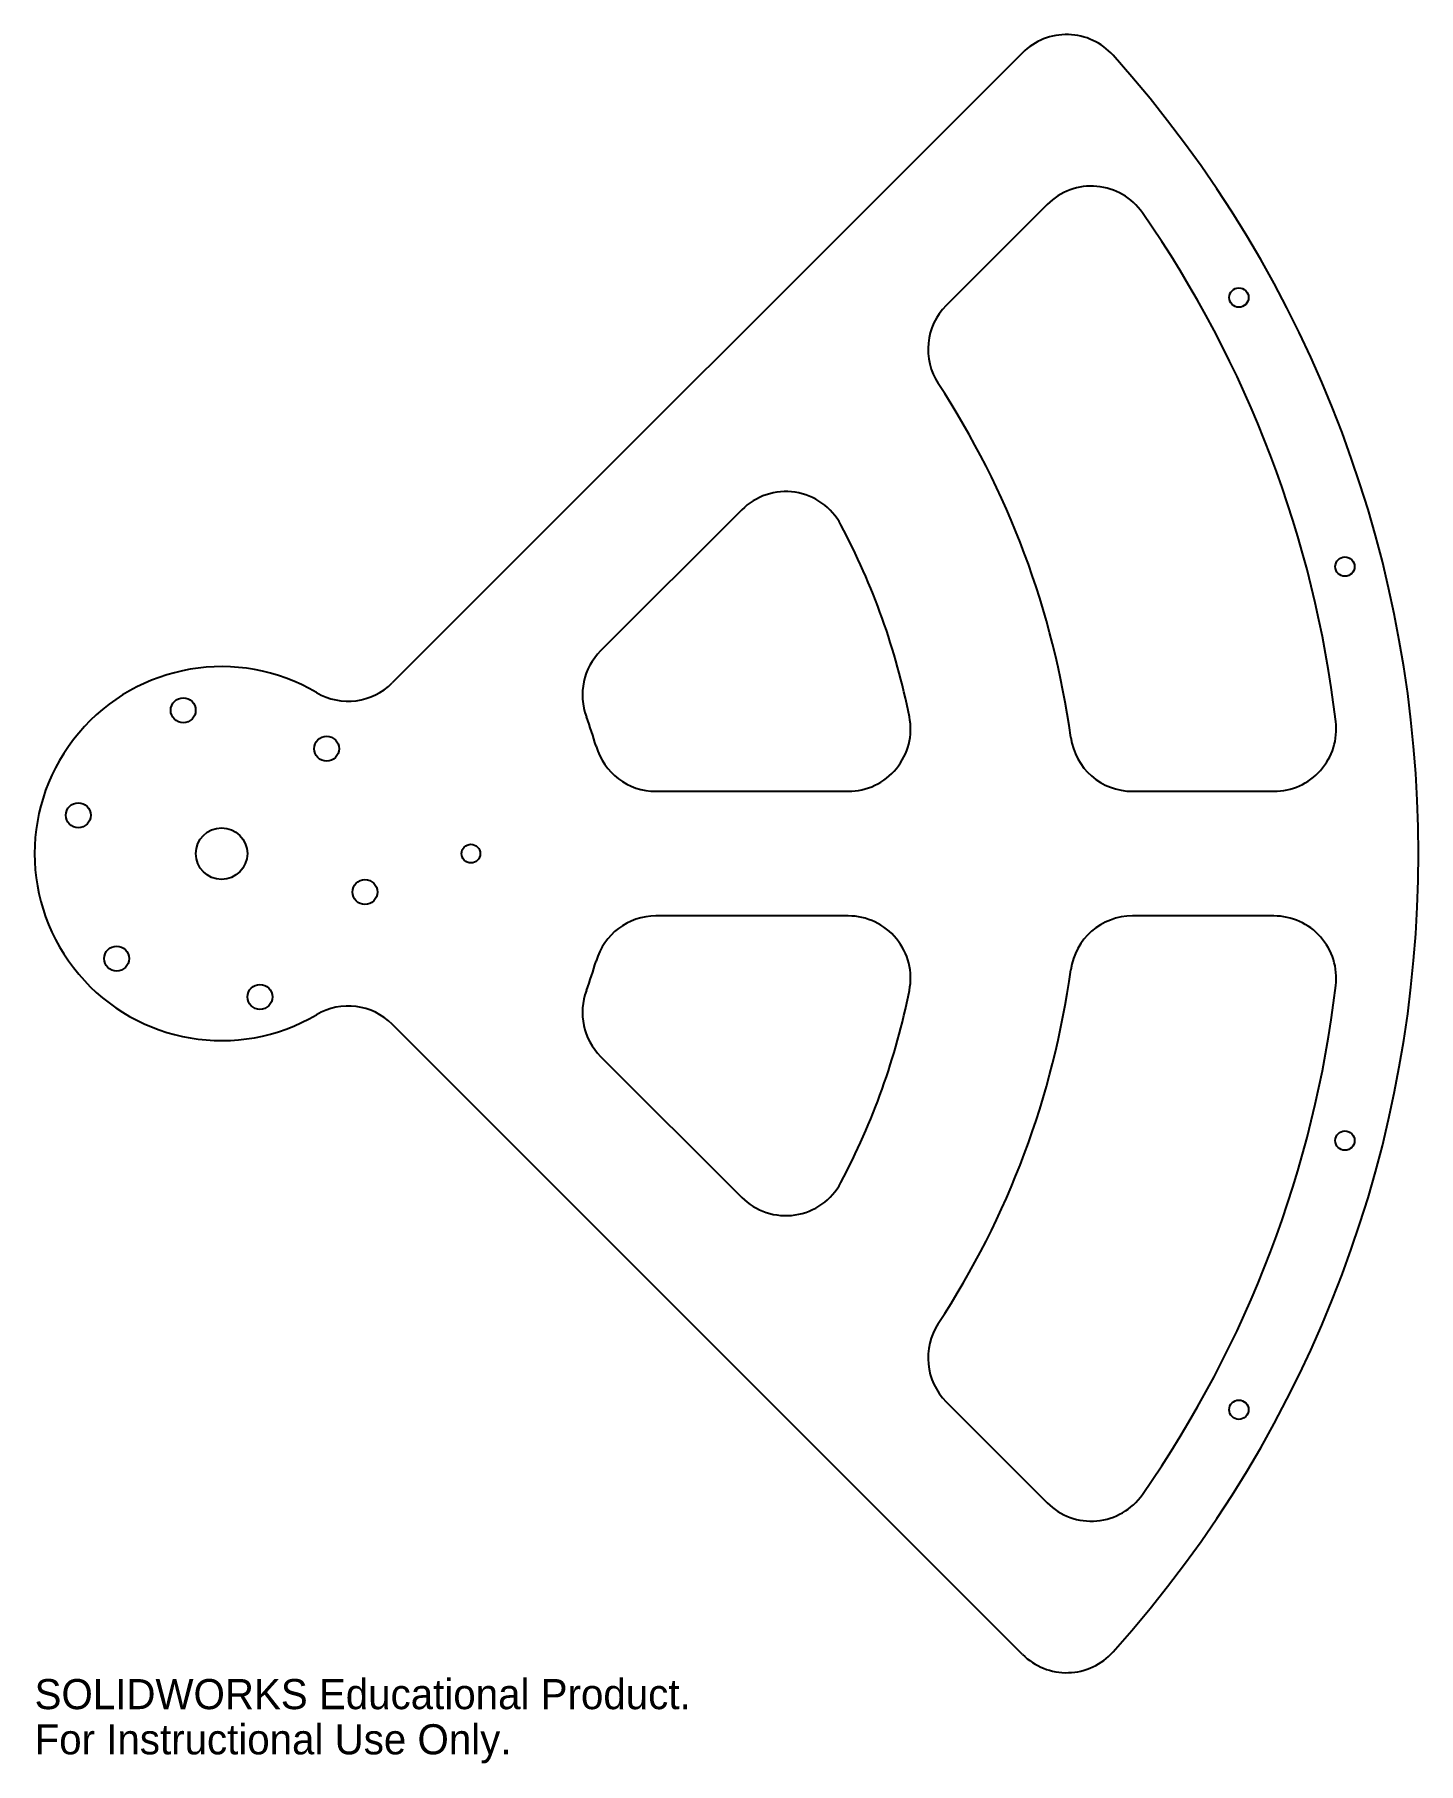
# Model space of a CAD drawing. Header units: millimetres. Extents: x -30 to 192, y -146 to 131.
import ezdxf

# ---------------------------------------------------------------- set-up
doc = ezdxf.new("R2010")
doc.units = ezdxf.units.MM
doc.linetypes.add('SLD-Solid', pattern=[0])
doc.styles.add('SLDTEXTSTYLE0', font='Arail.ttf')

msp = doc.modelspace()

# ---------------------------------------------------------------- linework, layer by layer
at = {"color": 7, "linetype": 'SLD-Solid', "lineweight": 25}
for p, q in [((128.5, 128.5), (27.39, 27.39)), ((132.46, 104.18), (116.26, 87.98)), ((83.45, 55.16), (60.81, 32.53)), ((69.69, 10), (100.53, 10)), ((146.14, 10), (168.82, 10)), ((100.53, -10), (69.69, -10)), ((168.82, -10), (146.14, -10)), ((128.5, -128.5), (27.39, -27.39)), ((60.81, -32.53), (83.45, -55.16)), ((116.26, -87.98), (132.46, -104.18))]:
    msp.add_line(p, q, dxfattribs=at)
for centre, radius in [((163.2, 89.23), 1.55), ((180.21, 46.05), 1.55), ((-6.16, 23), 2), ((16.84, 16.84), 2), ((-23, 6.16), 2), ((0, 0), 4.13), ((40, 0), 1.5), ((23, -6.16), 2), ((-16.84, -16.84), 2), ((6.16, -23), 2), ((180.21, -46.05), 1.55), ((163.2, -89.23), 1.55)]:
    msp.add_circle(centre, radius, dxfattribs=at)
for centre, radius, start, end in [((135.57, 121.43), 10, 41.8503, 135), ((0, 0), 192, 318.1497, 41.8503), ((139.53, 97.11), 10, 34.8358, 135), ((0, 0), 180, 6.7563, 34.8358), ((123.33, 80.9), 10, 135, 213.2647), ((0, 0), 137.5, 7.7929, 33.2647), ((90.52, 48.09), 10, 27.9814, 135), ((0, 0), 112.5, 11.2518, 27.9814), ((67.88, 25.46), 10, 135, 200.5567), ((0, 0), 30, 59.4775, 300.5225), ((20.32, 34.46), 10, 239.4775, 315), ((0, 0), 62.5, 16.0134, 20.5567), ((100.53, 20), 10, 270, 11.2518), ((168.82, 20), 10, 270, 6.7563), ((69.69, 20), 10, 196.0134, 270), ((146.14, 20), 10, 187.7929, 270), ((69.69, -20), 10, 90, 163.9866), ((100.53, -20), 10, 348.7482, 90), ((146.14, -20), 10, 90, 172.2071), ((168.82, -20), 10, 353.2437, 90), ((0, 0), 62.5, 339.4433, 343.9866), ((0, 0), 137.5, 326.7353, 352.2071), ((67.88, -25.46), 10, 159.4433, 225), ((0, 0), 112.5, 332.0186, 348.7482), ((0, 0), 180, 325.1642, 353.2437), ((20.32, -34.46), 10, 45, 120.5225), ((90.52, -48.09), 10, 225, 332.0186), ((123.33, -80.9), 10, 146.7353, 225), ((139.53, -97.11), 10, 225, 325.1642), ((135.57, -121.43), 10, 225, 318.1497)]:
    msp.add_arc(centre, radius, start, end, dxfattribs=at)

# ---------------------------------------------------------------- texts
at = {"color": 7, "linetype": 'Continuous', "char_height": 4.8336, "attachment_point": 1, "style": 'SLDTEXTSTYLE0'}
for s, insert in [('SOLIDWORKS Educational Product.', (-30, -132.45)), ('For Instructional Use Only.', (-30, -139.7))]:
    msp.add_mtext(s, dxfattribs=dict(at, insert=insert))

doc.saveas('drawing.dxf')
